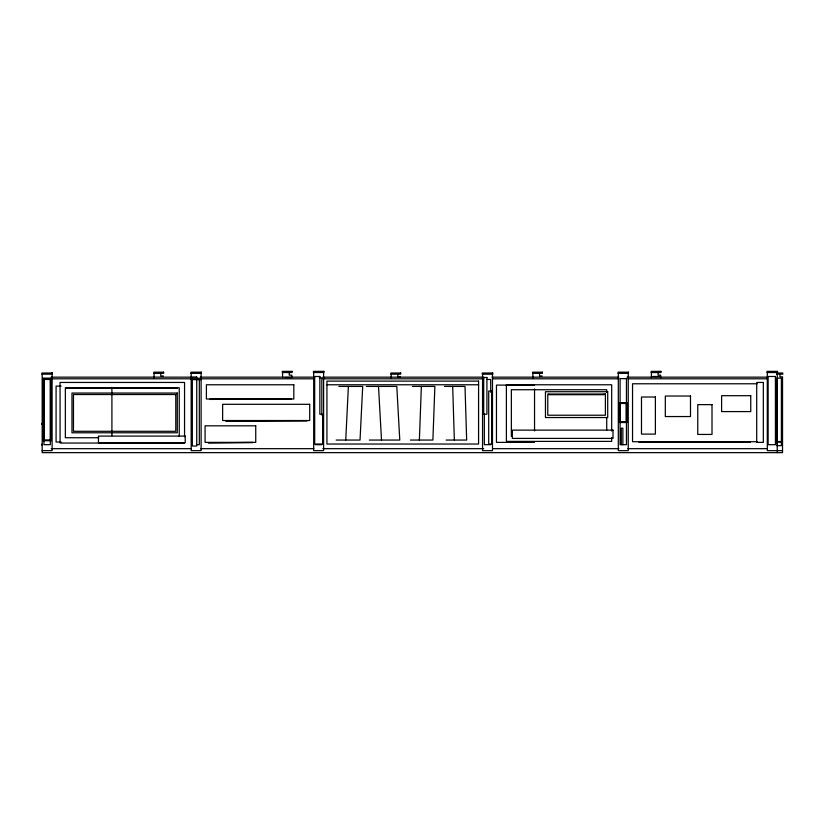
<?xml version="1.0" encoding="UTF-8"?>
<svg xmlns="http://www.w3.org/2000/svg" width="824" height="824" viewBox="0 0 824 824"><rect width="100%" height="100%" fill="white"/><g stroke="black" fill="none" stroke-linecap="round" stroke-linejoin="round"><path stroke-width="1.24" d="M419.375 440.057L421.363 386.425M345.74 440.057L348.387 386.425M776.671 373.014L782.8 373.014L782.8 374.168L776.599 374.168M163.358 375.991L160.762 375.991L160.762 373.344M542.151 375.991L539.555 375.991L539.555 373.344M652.577 376.486L659.53 376.486M400.433 376.815L397.838 376.815L397.838 374.168M51.17 377.155L191.508 377.155M200.273 377.155L314.665 377.155M322.812 377.155L483.729 377.155M492.052 377.155L618.896 377.155M627.013 377.155L767.113 377.155M284.877 377.485L291.006 377.485M319.29 377.814L321.834 377.814L321.834 415.111M776.744 378.144L781.379 378.144L781.379 445.691L776.744 445.691M191.178 378.309L201.108 378.309M51.191 378.803L191.508 378.803M200.52 378.803L313.8 378.803M322.812 378.803L483.729 378.803M492.742 378.803L618.896 378.803M627.909 378.803L766.938 378.803M486.881 379.473L490.692 379.473L490.692 392.255M191.178 379.637L201.108 379.637M757.194 383.778L632.544 383.778L632.544 441.716L757.194 441.716M326.932 384.767L478.579 384.767M534.539 385.096L496.46 385.096L496.46 442.375L534.539 442.375M61.161 386.096L56.084 386.096L56.084 442.045L61.161 442.045M338.849 386.425L362.694 386.425L360.037 440.057L336.202 440.057M366.33 386.425L396.797 386.425L399.774 440.057L369.317 440.057M412.361 386.425L434.876 386.425L432.888 440.057L410.373 440.057M444.476 386.425L465.004 386.425L466.662 440.057L446.124 440.057M98.633 437.74L65.354 437.74L65.354 387.743L179.251 387.743L179.251 436.463M776.826 441.52L780.544 441.52L780.544 442.045L776.826 442.045M184.555 443.044L60.059 443.044L60.059 382.449L184.555 382.449L184.555 436.73M196.782 444.692L199.326 444.692L199.326 379.916M315.479 444.692L321.834 444.692M490.692 444.692L484.337 444.692L484.337 413.998M51.191 448.668L191.508 448.668M200.52 448.668L313.8 448.668M322.812 448.668L483.729 448.668M492.742 448.668L618.896 448.668M627.909 448.668L766.938 448.668M42.179 450.656L52.108 450.656L52.108 374.168M782.532 450.656L767.309 450.656L767.309 372.52M378.515 386.425L381.502 440.057M452.685 386.425L454.343 440.057M779.937 374.168L779.937 376.815L782.532 376.815L782.532 452.644L42.179 452.644L42.179 374.168M777.238 372.52L777.238 452.644M776.908 380.132L776.908 444.033M660.683 377.722L660.683 375.167L658.088 375.167L658.088 372.52M651.413 372.52L651.413 377.639M628.238 373.344L628.238 450.656L618.309 450.656L618.309 373.344M622.872 444.692L622.872 428.14L621.286 428.14L621.286 444.692M611.686 431.096L611.686 384.767L506.389 384.767L506.389 441.386L611.686 441.386L611.686 437.523M606.721 392.255L606.721 389.731L511.354 389.731L511.354 436.421M606.721 417.49L606.721 430.107M604.064 394.14L604.064 394.696L548.774 394.696L548.774 394.14M534.539 388.918L534.539 430.921M532.881 373.344L532.881 378.412M492.484 374.168L492.484 450.656L482.555 450.656L482.555 374.168M391.163 374.168L391.163 378M323.616 372.52L323.616 450.656L313.687 450.656L313.687 372.52M291.83 377.722L291.83 375.167L289.234 375.167L289.234 372.52M282.56 372.52L282.56 377.639M201.108 373.344L201.108 450.656L191.178 450.656L191.178 373.344M154.088 373.344L154.088 378.412M111.91 387.362L111.91 435.69M51.716 373.014L51.716 374.168M41.746 423.34L41.746 424.164M41.746 444.198L41.746 445.032M292.098 371.356L282.292 371.356L282.292 372.52L292.098 372.52L292.098 371.356M323.883 371.356L313.419 371.356L313.419 372.52L323.883 372.52L323.883 371.356M660.951 371.356L651.156 371.356L651.156 372.52L660.951 372.52L660.951 371.356M777.506 371.356L767.041 371.356L767.041 372.52L777.506 372.52L777.506 371.356M163.626 372.18L153.831 372.18L153.831 373.344L163.626 373.344L163.626 372.18M201.375 372.18L190.911 372.18L190.911 373.344L201.375 373.344L201.375 372.18M542.419 372.18L532.613 372.18L532.613 373.344L542.419 373.344L542.419 372.18M628.506 372.18L618.041 372.18L618.041 373.344L628.506 373.344L628.506 372.18M52.376 373.014L41.911 373.014L41.911 374.168L52.376 374.168L52.376 373.014M400.701 373.014L390.895 373.014L390.895 374.168L400.701 374.168L400.701 373.014M492.752 373.014L482.287 373.014L482.287 374.168L492.752 374.168L492.752 373.014M319.846 376.486L314.675 376.486L314.675 444.033L322.627 444.033L322.627 414.235L319.846 414.235L319.846 376.486M775.415 376.486L768.133 376.486L768.133 444.692L775.446 444.692L775.415 376.486M196.74 376.99L192.332 376.99L192.332 446.021L196.74 446.021L196.74 376.99M486.922 377.485L483.709 377.485L483.709 414.235L486.922 414.235L486.922 377.485M51.284 378.144L43.002 378.144L43.002 440.727L51.284 440.727L51.284 378.144M626.446 378.638L620.091 378.638L620.091 444.692L626.446 444.692L626.446 378.638M50.491 378.937L43.796 378.937L43.796 439.934L50.491 439.934L50.491 378.937M776.177 379.133L775.775 441.386L776.177 379.133M50.326 379.473L43.96 379.473L43.96 444.692L50.326 444.692L50.326 379.473M478.579 381.121L326.932 381.121L326.932 444.033L478.579 444.033L478.579 381.121M763.333 382.449L756.71 382.449L756.71 442.375L763.333 442.375L763.333 382.449M293.818 384.767L206.402 384.767L206.402 399.001L293.818 399.001L293.818 384.767M177.273 387.908L66.013 388.413L177.273 387.908M491.66 391.06L488.714 391.06L488.714 444.033L491.66 444.033L491.66 391.06M607.71 391.719L545.457 391.719L545.457 417.541L607.71 417.541L607.71 391.719M177.273 393.048L71.976 393.048L71.976 432.775L177.273 432.775L177.273 393.048M605.393 394.037L547.775 394.037L547.775 415.224L605.393 415.224L605.393 394.037M175.78 394.531L73.47 394.531L73.47 431.292L175.78 431.292L175.78 394.531M750.746 395.695L721.608 395.695L721.608 411.588L750.746 411.588L750.746 395.695M690.491 396.025L665.318 396.025L665.318 416.553L690.491 416.553L690.491 396.025M655.389 397.014L641.484 397.014L641.484 434.104L655.389 434.104L655.389 397.014M291.171 399.135L209.718 399.403L291.171 399.135M627.085 402.648L619.463 402.648L619.463 422.516L627.085 422.516L627.085 402.648M626.25 403.472L620.297 403.472L620.297 421.682L626.25 421.682L626.25 403.472M309.711 404.306L222.635 404.306L222.635 420.528L309.711 420.528L309.711 404.306M712.008 404.636L697.774 404.636L697.774 434.433L712.008 434.433L712.008 404.636M307.064 420.662L225.941 420.92L307.064 420.662M255.739 425.823L205.083 425.823L205.083 442.375L255.739 442.375L255.739 425.823M613.005 430.128L512.353 430.128L512.353 438.409L613.005 438.409L613.005 430.128M185.215 436.092L98.468 436.092L98.468 442.715L185.215 442.715L185.215 436.092M750.417 441.788L639.166 442.21L750.417 441.788M253.092 442.509L208.39 442.776L253.092 442.509"/></g></svg>
